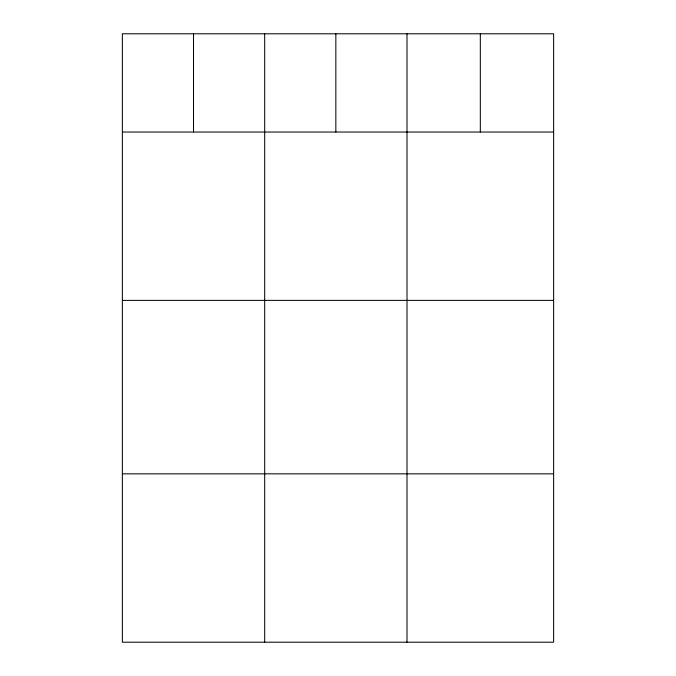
<?xml version="1.0" encoding="UTF-8"?>
<svg xmlns="http://www.w3.org/2000/svg" width="676" height="676" viewBox="0 0 676 676"><rect width="100%" height="100%" fill="white"/><g stroke="black" fill="none" stroke-linecap="round" stroke-linejoin="round"><path stroke-width="1.01" d="M553.636 132.031L553.636 642.2L122.364 642.2L122.364 33.8L553.636 33.8L553.636 132.031L122.364 132.031M122.364 300.381L553.636 300.381M122.364 473.842L553.636 473.842M480.323 33.8L480.323 132.031M407.003 33.8L407.003 642.2M335.845 33.8L335.845 132.031M264.679 33.8L264.679 642.2M193.522 33.8L193.522 132.031"/></g></svg>
